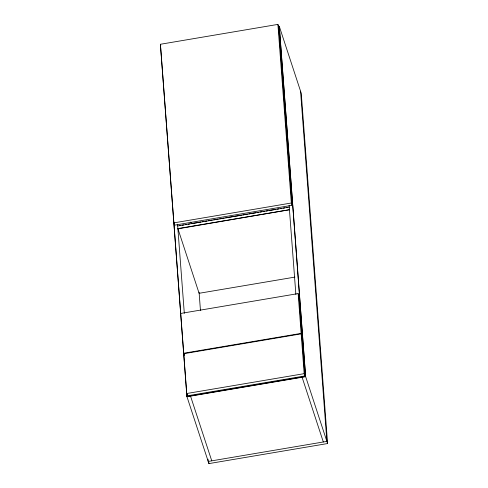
<?xml version="1.0" encoding="UTF-8"?>
<svg xmlns="http://www.w3.org/2000/svg" width="488" height="488" viewBox="0 0 488 488"><rect width="100%" height="100%" fill="white"/><g stroke="black" fill="none" stroke-linecap="round" stroke-linejoin="round"><path stroke-width="0.73" d="M327.594 443.537L305.579 376.431L279.252 26.218L301.261 93.318L327.594 443.537L208.907 463.6L186.898 396.5L160.406 44.268L277.904 24.4L278.654 26.675L292.08 205.283L174.582 225.151L173.838 222.876L291.336 203.008L292.08 205.283M179.236 225.712L180.737 225.456M182.231 225.206L183.732 224.95M185.226 224.7L186.727 224.443M188.222 224.193L189.722 223.937M191.217 223.687L200.952 222.04M202.447 221.784L203.947 221.534M205.442 221.278L206.942 221.027M208.437 220.771L212.182 220.143M213.683 219.887L215.178 219.637M216.678 219.38L218.173 219.13M219.673 218.874L221.168 218.624M222.668 218.368L224.163 218.118M225.663 217.861L227.158 217.611M228.652 217.355L241.383 215.202M242.884 214.952L244.378 214.696M245.879 214.446L247.373 214.189M248.874 213.939L255.608 212.799M257.109 212.542L258.603 212.292M260.104 212.036L261.599 211.786M263.099 211.53L264.594 211.28M266.094 211.023L267.589 210.773M269.089 210.517L275.83 209.382M277.324 209.126L278.825 208.876M280.319 208.62L281.82 208.37M283.315 208.114L284.815 207.864M286.31 207.607L287.81 207.357M177.955 228.829L289.439 209.73L177.876 228.591L199.104 293.294L294.941 277.092M180.645 313.455L298.144 293.587L298.894 295.862L301.883 335.659L301.139 333.383L298.144 293.587M301.139 333.383L183.641 353.251L184.202 354.959M304.915 375.937L304.164 373.662L186.666 393.523L187.416 395.798L304.915 375.937L301.919 336.14L301.175 333.859L183.677 353.727L184.232 355.435M186.898 396.5L305.579 376.431M289.305 207.101L177.742 225.962M302.023 377.035L323.324 441.982M160.406 44.268L160.778 45.402M160.564 46.287L186.977 396.738L305.659 376.675L279.331 26.456M190.771 222.016L191.247 223.455M190.454 395.896L211.761 460.843M300.553 91.164L326.887 441.378L208.199 461.441L208.028 459.165M277.904 24.4L291.336 203.008M301.175 333.859L304.164 373.662M289.109 205.344L295.874 294.471M199.08 292.19L200.452 310.423M208.791 462.081L208.907 463.6M177.547 224.206L184.311 313.333M187.3 394.298L187.416 395.798"/></g></svg>
